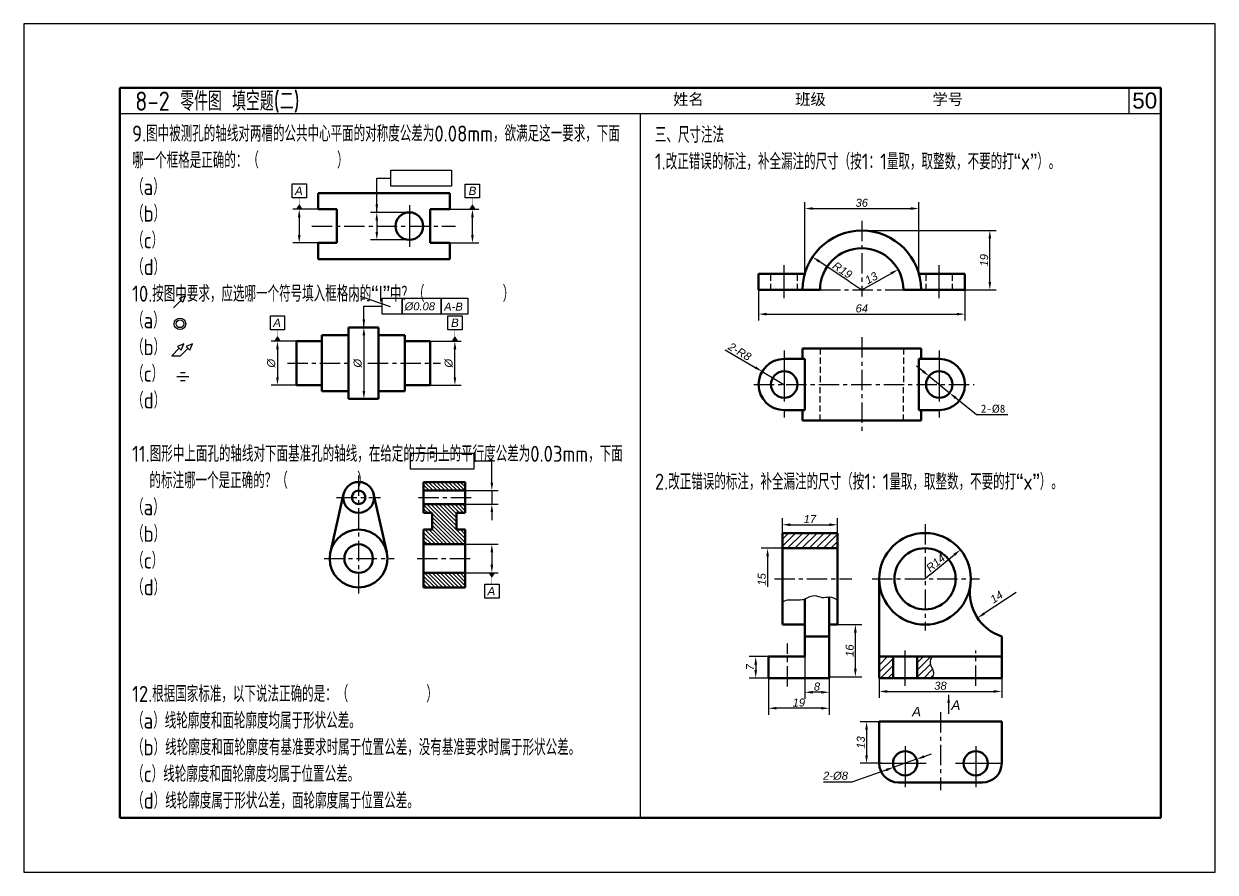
# Model space of a CAD drawing. Header units: millimetres. Extents: x 769 to 2439, y 381 to 1643.
# Drawn here: x 1215.1 to 1587.1, y 1373.9 to 1638.9 of the extents above; entities that cross this region are included whole.
import ezdxf

# ---------------------------------------------------------------- set-up
doc = ezdxf.new("R2010")
doc.units = ezdxf.units.MM
doc.linetypes.add('CENTER', pattern=[50.8, 31.75, -6.35, 6.35, -6.35])
doc.linetypes.add('HIDDEN', pattern=[9.525, 6.35, -3.175])
for name, color, linetype in [('7标注层', 7, 'Continuous'), ('ST细实线', 7, 'Continuous'), ('中心线', 250, 'CENTER'), ('尺寸标注', 250, 'Continuous'), ('文字', 7, 'Continuous'), ('答案细实线', 7, 'Continuous'), ('虚线', 250, 'HIDDEN')]:
    doc.layers.add(name, color=color, linetype=linetype)
doc.layers.add('答案粗实线', color=7, linetype='Continuous', lineweight=60)
doc.layers.add('粗实线', color=7, linetype='Continuous', lineweight=50)
doc.styles.add('DIM', font='ariali.ttf')
doc.styles.add('汉字', font='gbenor.shx', dxfattribs={"height": 5, "bigfont": 'gbcbig.shx'})
doc.dimstyles.get("Standard").update_dxf_attribs({"dimtxt": 2.5, "dimasz": 2.5, "dimexe": 2, "dimexo": 0.0625, "dimgap": 0.5, "dimtad": 1, "dimdec": 0, "dimzin": 0, "dimdsep": 46, "dimtxsty": 'DIM', "dimcen": 0.09, "dimadec": 0, "dimazin": 0, "dimtfac": 1, "dimtdec": 0, "dimtofl": 0, "dimtmove": 0, "dimatfit": 3, "dimfxl": 0, "dimtolj": 1, "dimtzin": 0, "dimarcsym": 0})
doc.dimstyles.new('水平', dxfattribs={"dimtxt": 2.5, "dimasz": 2.5, "dimexe": 1.25, "dimexo": 0.625, "dimtad": 1, "dimtih": 1, "dimtoh": 1, "dimtxsty": 'Standard', "dimcen": 2.5, "dimadec": 0, "dimazin": 0, "dimtfac": 1, "dimtmove": 0, "dimatfit": 3, "dimfxl": 0, "dimarcsym": 0})
pattern_1 = [(45, (125.21, -535.7417), (-1.122532, 1.122532), [])]

# ---------------------------------------------------------------- blocks, each defined once
blk = doc.blocks.new('*D223')
at = {"layer": '7标注层', "color": 0, "lineweight": -2, "transparency": 16777216}
for p, q in [((1300.21, 1539.8), (1292.31, 1539.8)), ((1294.31, 1537.3), (1294.31, 1528.54)), ((1300.21, 1526.04), (1292.31, 1526.04))]:
    blk.add_line(p, q, dxfattribs=at)
at = {"layer": '7标注层', "color": 0, "transparency": 16777216}
for points in [[(1293.89, 1537.3), (1294.72, 1537.3), (1294.31, 1539.8)], [(1293.89, 1528.54), (1294.72, 1528.54), (1294.31, 1526.04)]]:
    blk.add_solid(points, dxfattribs=at)
at = {"layer": 'Defpoints', "color": 0, "transparency": 16777216}
for p in [(1300.27, 1539.8), (1294.31, 1526.04), (1300.27, 1526.04)]:
    blk.add_point(p, dxfattribs=at)
at = {"layer": '7标注层', "color": 0, "transparency": 16777216, "insert": (1292.38, 1532.92), "char_height": 2.5, "attachment_point": 5, "rotation": 90, "style": 'DIM'}
blk.add_mtext('\\A1;%%c', dxfattribs=at)
blk = doc.blocks.new('*D224')
at = {"layer": '7标注层', "color": 0, "lineweight": -2, "transparency": 16777216}
for p, q in [((1342.07, 1539.8), (1351.7, 1539.8)), ((1349.7, 1528.54), (1349.7, 1537.3)), ((1342.07, 1526.04), (1351.7, 1526.04))]:
    blk.add_line(p, q, dxfattribs=at)
at = {"layer": '7标注层', "color": 0, "transparency": 16777216}
for points in [[(1349.29, 1537.3), (1350.12, 1537.3), (1349.7, 1539.8)], [(1349.29, 1528.54), (1350.12, 1528.54), (1349.7, 1526.04)]]:
    blk.add_solid(points, dxfattribs=at)
at = {"layer": 'Defpoints', "color": 0, "transparency": 16777216}
for p in [(1342.01, 1539.8), (1349.7, 1539.8), (1342.01, 1526.04)]:
    blk.add_point(p, dxfattribs=at)
at = {"layer": '7标注层', "color": 0, "transparency": 16777216, "insert": (1347.78, 1532.92), "char_height": 2.5, "attachment_point": 5, "rotation": 90, "style": 'DIM'}
blk.add_mtext('\\A1;%%c', dxfattribs=at)
blk = doc.blocks.new('*D225')
at = {"layer": '7标注层', "color": 0, "lineweight": -2, "transparency": 16777216}
for p, q in [((1321.2, 1544.1), (1323.28, 1544.1)), ((1321.28, 1541.6), (1321.28, 1524.24)), ((1321.2, 1521.74), (1323.28, 1521.74))]:
    blk.add_line(p, q, dxfattribs=at)
at = {"layer": '7标注层', "color": 0, "transparency": 16777216}
for points in [[(1320.86, 1541.6), (1321.7, 1541.6), (1321.28, 1544.1)], [(1320.86, 1524.24), (1321.7, 1524.24), (1321.28, 1521.74)]]:
    blk.add_solid(points, dxfattribs=at)
at = {"layer": 'Defpoints', "color": 0, "transparency": 16777216}
for p in [(1321.14, 1544.1), (1321.14, 1521.74), (1321.28, 1521.74)]:
    blk.add_point(p, dxfattribs=at)
at = {"layer": '7标注层', "color": 0, "transparency": 16777216, "insert": (1319.36, 1532.92), "char_height": 2.5, "attachment_point": 5, "rotation": 90, "style": 'DIM'}
blk.add_mtext('\\A1;%%c', dxfattribs=at)
blk = doc.blocks.new('*D229')
at = {"layer": '7标注层', "color": 0, "lineweight": -2, "transparency": 16777216}
for p, q in [((1451.96, 1479.93), (1451.96, 1484.46)), ((1469.17, 1479.93), (1469.17, 1484.46)), ((1454.46, 1482.46), (1466.67, 1482.46))]:
    blk.add_line(p, q, dxfattribs=at)
at = {"layer": '7标注层', "color": 0, "transparency": 16777216}
for points in [[(1454.46, 1482.88), (1454.46, 1482.04), (1451.96, 1482.46)], [(1466.67, 1482.88), (1466.67, 1482.04), (1469.17, 1482.46)]]:
    blk.add_solid(points, dxfattribs=at)
at = {"layer": 'Defpoints', "color": 0, "transparency": 16777216}
for p in [(1469.17, 1482.46), (1451.96, 1479.87), (1469.17, 1479.87)]:
    blk.add_point(p, dxfattribs=at)
at = {"layer": '7标注层', "color": 0, "transparency": 16777216, "insert": (1460.56, 1484.22), "char_height": 2.5, "attachment_point": 5, "style": 'DIM'}
blk.add_mtext('\\A1;17', dxfattribs=at)
blk = doc.blocks.new('*D230')
at = {"layer": '7标注层', "color": 0, "lineweight": -2, "transparency": 16777216}
for p, q in [((1458.93, 1441.21), (1458.93, 1428.12)), ((1466.61, 1434.52), (1466.61, 1428.12)), ((1464.11, 1430.12), (1461.43, 1430.12))]:
    blk.add_line(p, q, dxfattribs=at)
at = {"layer": '7标注层', "color": 0, "transparency": 16777216}
for points in [[(1461.43, 1430.54), (1461.43, 1429.71), (1458.93, 1430.12)], [(1464.11, 1430.54), (1464.11, 1429.71), (1466.61, 1430.12)]]:
    blk.add_solid(points, dxfattribs=at)
at = {"layer": 'Defpoints', "color": 0, "transparency": 16777216}
for p in [(1458.93, 1441.28), (1466.61, 1434.58), (1458.93, 1430.12)]:
    blk.add_point(p, dxfattribs=at)
at = {"layer": '7标注层', "color": 0, "transparency": 16777216, "insert": (1462.77, 1431.9), "char_height": 2.5, "attachment_point": 5, "style": 'DIM'}
blk.add_mtext('\\A1;8', dxfattribs=at)
blk = doc.blocks.new('*D228')
at = {"layer": '7标注层', "color": 0, "lineweight": -2, "transparency": 16777216}
for p, q in [((1447.61, 1434.52), (1447.61, 1423.13)), ((1466.61, 1434.49), (1466.61, 1423.13)), ((1464.11, 1425.13), (1450.11, 1425.13))]:
    blk.add_line(p, q, dxfattribs=at)
at = {"layer": '7标注层', "color": 0, "transparency": 16777216}
for points in [[(1450.11, 1425.55), (1450.11, 1424.72), (1447.61, 1425.13)], [(1464.11, 1425.55), (1464.11, 1424.72), (1466.61, 1425.13)]]:
    blk.add_solid(points, dxfattribs=at)
at = {"layer": 'Defpoints', "color": 0, "transparency": 16777216}
for p in [(1447.61, 1434.58), (1466.61, 1434.55), (1447.61, 1425.13)]:
    blk.add_point(p, dxfattribs=at)
at = {"layer": '7标注层', "color": 0, "transparency": 16777216, "insert": (1457.11, 1426.91), "char_height": 2.5, "attachment_point": 5, "style": 'DIM'}
blk.add_mtext('\\A1;19', dxfattribs=at)
blk = doc.blocks.new('*D231')
at = {"layer": '7标注层', "color": 0, "lineweight": -2, "transparency": 16777216}
for p, q in [((1447.54, 1441.28), (1441.64, 1441.28)), ((1443.64, 1438.78), (1443.64, 1437.08)), ((1447.54, 1434.58), (1441.64, 1434.58))]:
    blk.add_line(p, q, dxfattribs=at)
at = {"layer": '7标注层', "color": 0, "transparency": 16777216}
for points in [[(1443.22, 1438.78), (1444.05, 1438.78), (1443.64, 1441.28)], [(1443.22, 1437.08), (1444.05, 1437.08), (1443.64, 1434.58)]]:
    blk.add_solid(points, dxfattribs=at)
at = {"layer": 'Defpoints', "color": 0, "transparency": 16777216}
for p in [(1447.61, 1441.28), (1443.64, 1434.58), (1447.61, 1434.58)]:
    blk.add_point(p, dxfattribs=at)
at = {"layer": '7标注层', "color": 0, "transparency": 16777216, "insert": (1441.89, 1437.93), "char_height": 2.5, "attachment_point": 5, "rotation": 90, "style": 'DIM'}
blk.add_mtext('\\A1;7', dxfattribs=at)
blk = doc.blocks.new('*D232')
at = {"layer": '7标注层', "color": 0, "lineweight": -2, "transparency": 16777216}
for p, q in [((1469.23, 1451.26), (1476.75, 1451.26)), ((1474.75, 1437.49), (1474.75, 1448.76)), ((1466.67, 1434.99), (1476.75, 1434.99))]:
    blk.add_line(p, q, dxfattribs=at)
at = {"layer": '7标注层', "color": 0, "transparency": 16777216}
for points in [[(1474.33, 1448.76), (1475.17, 1448.76), (1474.75, 1451.26)], [(1474.33, 1437.49), (1475.17, 1437.49), (1474.75, 1434.99)]]:
    blk.add_solid(points, dxfattribs=at)
at = {"layer": 'Defpoints', "color": 0, "transparency": 16777216}
for p in [(1469.17, 1451.26), (1474.75, 1451.26), (1466.61, 1434.99)]:
    blk.add_point(p, dxfattribs=at)
at = {"layer": '7标注层', "color": 0, "transparency": 16777216, "insert": (1472.97, 1443.12), "char_height": 2.5, "attachment_point": 5, "rotation": 90, "style": 'DIM'}
blk.add_mtext('\\A1;16', dxfattribs=at)
blk = doc.blocks.new('*D233')
at = {"layer": '7标注层', "color": 0, "lineweight": -2, "transparency": 16777216}
blk.add_line((1498.14, 1466.9), (1505.63, 1473.06), dxfattribs=at)
at = {"layer": '7标注层', "color": 0, "transparency": 16777216}
blk.add_solid([(1505.37, 1473.38), (1505.89, 1472.74), (1507.56, 1474.65)], dxfattribs=at)
at = {"layer": 'Defpoints', "color": 0, "transparency": 16777216}
for p in [(1507.56, 1474.65), (1496.51, 1465.57)]:
    blk.add_point(p, dxfattribs=at)
at = {"layer": '7标注层', "color": 0, "transparency": 16777216, "insert": (1499.8, 1470.54), "char_height": 2.5, "attachment_point": 5, "rotation": 39.4031, "style": 'DIM'}
blk.add_mtext('\\A1;R14', dxfattribs=at)
blk = doc.blocks.new('*D234')
at = {"layer": '7标注层', "color": 0, "lineweight": -2, "transparency": 16777216}
blk.add_line((1524.94, 1461.31), (1514.98, 1454.72), dxfattribs=at)
at = {"layer": '7标注层', "color": 0, "transparency": 16777216}
blk.add_solid([(1514.75, 1455.06), (1515.21, 1454.37), (1512.89, 1453.34)], dxfattribs=at)
at = {"layer": 'Defpoints', "color": 0, "transparency": 16777216}
for p in [(1524.94, 1461.31), (1512.89, 1453.34)]:
    blk.add_point(p, dxfattribs=at)
at = {"layer": '7标注层', "color": 0, "transparency": 16777216, "insert": (1518.81, 1459.88), "char_height": 2.5, "attachment_point": 5, "rotation": 33.48, "style": 'DIM'}
blk.add_mtext('\\A1;14', dxfattribs=at)
blk = doc.blocks.new('*D235')
at = {"layer": '7标注层', "color": 0, "lineweight": -2, "transparency": 16777216}
for p, q in [((1482.2, 1434.52), (1482.2, 1428.38)), ((1520.44, 1434.52), (1520.44, 1428.38)), ((1484.7, 1430.38), (1517.94, 1430.38))]:
    blk.add_line(p, q, dxfattribs=at)
at = {"layer": '7标注层', "color": 0, "transparency": 16777216}
for points in [[(1484.7, 1430.8), (1484.7, 1429.96), (1482.2, 1430.38)], [(1517.94, 1430.8), (1517.94, 1429.96), (1520.44, 1430.38)]]:
    blk.add_solid(points, dxfattribs=at)
at = {"layer": 'Defpoints', "color": 0, "transparency": 16777216}
for p in [(1482.2, 1434.58), (1520.44, 1434.58), (1520.44, 1430.38)]:
    blk.add_point(p, dxfattribs=at)
at = {"layer": '7标注层', "color": 0, "transparency": 16777216, "insert": (1501.32, 1432.16), "char_height": 2.5, "attachment_point": 5, "style": 'DIM'}
blk.add_mtext('\\A1;38', dxfattribs=at)
blk = doc.blocks.new('*D236')
at = {"layer": '7标注层', "color": 0, "lineweight": -2, "transparency": 16777216}
for p, q in [((1482.14, 1420.94), (1476.25, 1420.94)), ((1478.25, 1418.44), (1478.25, 1410.44)), ((1482.93, 1407.94), (1476.25, 1407.94))]:
    blk.add_line(p, q, dxfattribs=at)
at = {"layer": '7标注层', "color": 0, "transparency": 16777216}
for points in [[(1477.83, 1418.44), (1478.67, 1418.44), (1478.25, 1420.94)], [(1477.83, 1410.44), (1478.67, 1410.44), (1478.25, 1407.94)]]:
    blk.add_solid(points, dxfattribs=at)
at = {"layer": 'Defpoints', "color": 0, "transparency": 16777216}
for p in [(1482.2, 1420.94), (1478.25, 1407.94), (1483, 1407.94)]:
    blk.add_point(p, dxfattribs=at)
at = {"layer": '7标注层', "color": 0, "transparency": 16777216, "insert": (1476.47, 1414.44), "char_height": 2.5, "attachment_point": 5, "rotation": 90, "style": 'DIM'}
blk.add_mtext('\\A1;13', dxfattribs=at)
blk = doc.blocks.new('*D237')
at = {"layer": '7标注层', "color": 0, "lineweight": -2, "transparency": 16777216}
for p, q in [((1496.22, 1410.04), (1498.57, 1410.87)), ((1493.86, 1409.2), (1486.73, 1406.69)), ((1473.78, 1402.11), (1484.38, 1405.85)), ((1464.82, 1402.11), (1473.78, 1402.11))]:
    blk.add_line(p, q, dxfattribs=at)
at = {"layer": '7标注层', "color": 0, "transparency": 16777216}
for points in [[(1496.08, 1410.43), (1496.36, 1409.64), (1493.86, 1409.2)], [(1484.24, 1406.25), (1484.51, 1405.46), (1486.73, 1406.69)]]:
    blk.add_solid(points, dxfattribs=at)
at = {"layer": 'Defpoints', "color": 0, "transparency": 16777216}
for p in [(1486.73, 1406.69), (1493.86, 1409.2)]:
    blk.add_point(p, dxfattribs=at)
at = {"layer": '7标注层', "color": 0, "transparency": 16777216, "insert": (1468.57, 1404.01), "char_height": 2.5, "attachment_point": 5, "style": 'DIM'}
blk.add_mtext('2-%%c8', dxfattribs=at)
blk = doc.blocks.new('*D238')
at = {"layer": '7标注层', "color": 0, "lineweight": -2, "transparency": 16777216}
for p, q in [((1458.94, 1560.91), (1458.94, 1583.23)), ((1461.44, 1581.23), (1492.07, 1581.23)), ((1494.57, 1560.91), (1494.57, 1583.23))]:
    blk.add_line(p, q, dxfattribs=at)
at = {"layer": '7标注层', "color": 0, "transparency": 16777216}
for points in [[(1461.44, 1581.65), (1461.44, 1580.82), (1458.94, 1581.23)], [(1492.07, 1581.65), (1492.07, 1580.82), (1494.57, 1581.23)]]:
    blk.add_solid(points, dxfattribs=at)
at = {"layer": 'Defpoints', "color": 0, "transparency": 16777216}
for p in [(1494.57, 1581.23), (1458.94, 1560.84), (1494.57, 1560.84)]:
    blk.add_point(p, dxfattribs=at)
at = {"layer": '7标注层', "color": 0, "transparency": 16777216, "insert": (1476.75, 1583.01), "char_height": 2.5, "attachment_point": 5, "style": 'DIM'}
blk.add_mtext('\\A1;36', dxfattribs=at)
blk = doc.blocks.new('*D239')
at = {"layer": '7标注层', "color": 0, "lineweight": -2, "transparency": 16777216}
for p, q in [((1476.82, 1574.34), (1518.73, 1574.34)), ((1516.73, 1558.33), (1516.73, 1571.84)), ((1509.03, 1555.83), (1518.73, 1555.83))]:
    blk.add_line(p, q, dxfattribs=at)
at = {"layer": '7标注层', "color": 0, "transparency": 16777216}
for points in [[(1516.32, 1571.84), (1517.15, 1571.84), (1516.73, 1574.34)], [(1516.32, 1558.33), (1517.15, 1558.33), (1516.73, 1555.83)]]:
    blk.add_solid(points, dxfattribs=at)
at = {"layer": 'Defpoints', "color": 0, "transparency": 16777216}
for p in [(1476.75, 1574.34), (1516.73, 1574.34), (1508.96, 1555.83)]:
    blk.add_point(p, dxfattribs=at)
at = {"layer": '7标注层', "color": 0, "transparency": 16777216, "insert": (1514.96, 1565.08), "char_height": 2.5, "attachment_point": 5, "rotation": 90, "style": 'DIM'}
blk.add_mtext('\\A1;19', dxfattribs=at)
blk = doc.blocks.new('*D240')
at = {"layer": '7标注层', "color": 0, "lineweight": -2, "transparency": 16777216}
for p, q in [((1444.55, 1555.77), (1444.55, 1546.25)), ((1508.96, 1555.77), (1508.96, 1546.25)), ((1447.05, 1548.25), (1506.46, 1548.25))]:
    blk.add_line(p, q, dxfattribs=at)
at = {"layer": '7标注层', "color": 0, "transparency": 16777216}
for points in [[(1447.05, 1548.66), (1447.05, 1547.83), (1444.55, 1548.25)], [(1506.46, 1548.66), (1506.46, 1547.83), (1508.96, 1548.25)]]:
    blk.add_solid(points, dxfattribs=at)
at = {"layer": 'Defpoints', "color": 0, "transparency": 16777216}
for p in [(1444.55, 1555.83), (1508.96, 1555.83), (1508.96, 1548.25)]:
    blk.add_point(p, dxfattribs=at)
at = {"layer": '7标注层', "color": 0, "transparency": 16777216, "insert": (1476.75, 1550.02), "char_height": 2.5, "attachment_point": 5, "style": 'DIM'}
blk.add_mtext('\\A1;64', dxfattribs=at)
blk = doc.blocks.new('*D241')
at = {"layer": '7标注层', "color": 0, "lineweight": -2, "transparency": 16777216}
for p, q in [((1495.81, 1530.45), (1493.88, 1532.03)), ((1497.75, 1528.87), (1504.17, 1523.62)), ((1512.53, 1516.78), (1506.1, 1522.04)), ((1522.34, 1516.78), (1512.53, 1516.78))]:
    blk.add_line(p, q, dxfattribs=at)
at = {"layer": '7标注层', "color": 0, "transparency": 16777216}
for points in [[(1496.08, 1530.77), (1495.55, 1530.13), (1497.75, 1528.87)], [(1506.37, 1522.36), (1505.84, 1521.72), (1504.17, 1523.62)]]:
    blk.add_solid(points, dxfattribs=at)
at = {"layer": 'Defpoints', "color": 0, "transparency": 16777216}
for p in [(1497.75, 1528.87), (1504.17, 1523.62)]:
    blk.add_point(p, dxfattribs=at)
at = {"layer": '7标注层', "color": 0, "transparency": 16777216, "insert": (1517.76, 1518.66), "char_height": 2.5, "attachment_point": 5}
blk.add_mtext('2-%%c8', dxfattribs=at)
blk = doc.blocks.new('*D242')
at = {"layer": '7标注层', "color": 0, "lineweight": -2, "transparency": 16777216}
for p, q in [((1434.13, 1537.14), (1443.51, 1531.59)), ((1452.46, 1526.25), (1452.64, 1526.25)), ((1452.55, 1526.16), (1452.55, 1526.34))]:
    blk.add_line(p, q, dxfattribs=at)
at = {"layer": '7标注层', "color": 0, "transparency": 16777216}
blk.add_solid([(1443.72, 1531.95), (1443.3, 1531.23), (1445.66, 1530.32)], dxfattribs=at)
at = {"layer": 'Defpoints', "color": 0, "transparency": 16777216}
for p in [(1445.66, 1530.32), (1452.55, 1526.25)]:
    blk.add_point(p, dxfattribs=at)
at = {"layer": '7标注层', "color": 0, "transparency": 16777216, "insert": (1438.65, 1536.53), "char_height": 2.5, "attachment_point": 5, "rotation": 329.3993, "style": 'DIM'}
blk.add_mtext('\\A1;2-R8', dxfattribs=at)
blk = doc.blocks.new('*D243')
at = {"layer": '7标注层', "color": 0, "lineweight": -2, "transparency": 16777216}
blk.add_line((1478.68, 1556.91), (1485.93, 1560.96), dxfattribs=at)
at = {"layer": '7标注层', "color": 0, "transparency": 16777216}
blk.add_solid([(1485.72, 1561.33), (1486.13, 1560.6), (1488.11, 1562.19)], dxfattribs=at)
at = {"layer": 'Defpoints', "color": 0, "transparency": 16777216}
for p in [(1488.11, 1562.19), (1476.75, 1555.83)]:
    blk.add_point(p, dxfattribs=at)
at = {"layer": '7标注层', "color": 0, "transparency": 16777216, "insert": (1479.72, 1559.53), "char_height": 2.5, "attachment_point": 5, "rotation": 29.2268, "style": 'DIM'}
blk.add_mtext('\\A1;13', dxfattribs=at)
blk = doc.blocks.new('*D244')
at = {"layer": '7标注层', "color": 0, "lineweight": -2, "transparency": 16777216}
blk.add_line((1472.74, 1558.51), (1463.44, 1564.71), dxfattribs=at)
at = {"layer": '7标注层', "color": 0, "transparency": 16777216}
blk.add_solid([(1463.67, 1565.06), (1463.21, 1564.36), (1461.36, 1566.1)], dxfattribs=at)
at = {"layer": 'Defpoints', "color": 0, "transparency": 16777216}
for p in [(1461.36, 1566.1), (1476.75, 1555.83)]:
    blk.add_point(p, dxfattribs=at)
at = {"layer": '7标注层', "color": 0, "transparency": 16777216, "insert": (1470.72, 1561.99), "char_height": 2.5, "attachment_point": 5, "rotation": 326.3138, "style": 'DIM'}
blk.add_mtext('\\A1;R19', dxfattribs=at)

msp = doc.modelspace()

# ---------------------------------------------------------------- hatches: boundary and pattern name
at = {"layer": '7标注层'}
h = msp.add_hatch(dxfattribs=at)
h.set_pattern_fill('ANSI31', color=256, scale=7, angle=90, style=0)
h.set_pattern_definition([(135, (1777.0764, 1446.306), (-0.6187184, -0.6187184), [])])
h.paths.add_polyline_path([(1342.624, 1480.926), (1339.927, 1480.926), (1339.927, 1476.353), (1352.943, 1476.353), (1352.943, 1480.926), (1350.246, 1480.926), (1350.246, 1486.192), (1352.943, 1486.192), (1352.943, 1488.889), (1339.927, 1488.889), (1339.927, 1486.192), (1342.624, 1486.192)])
h.paths.add_polyline_path([(1352.943, 1493.11), (1352.943, 1495.807), (1339.927, 1495.807), (1339.927, 1493.11)])
h.paths.add_polyline_path([(1352.943, 1462.868), (1352.943, 1467.441), (1339.927, 1467.441), (1339.927, 1462.868)])
h = msp.add_hatch(dxfattribs=at)
h.set_pattern_fill('ANSI31', color=256, scale=0.5, style=0)
h.set_pattern_definition(pattern_1)
h.paths.add_polyline_path([(1469.172, 1475.119), (1469.172, 1479.87), (1451.956, 1479.87), (1451.956, 1475.119)])
h = msp.add_hatch(dxfattribs=at)
h.set_pattern_fill('ANSI31', color=256, scale=0.5, style=0)
h.set_pattern_definition(pattern_1)
h.paths.add_polyline_path([(1486.518, 1441.277), (1482.204, 1441.277), (1482.204, 1434.581), (1486.518, 1434.581)])
edge = h.paths.add_edge_path()
edge.add_spline(control_points=[(1498.737, 1434.581), (1498.985, 1435.197), (1499.436, 1436.318), (1498.457, 1437.968), (1497.803, 1439.722), (1498.436, 1440.818), (1498.701, 1441.277)], knot_values=[0, 0, 0, 0, 1.8669139, 3.3957948, 5.513126, 7.0385736, 7.0385736, 7.0385736, 7.0385736], degree=3, periodic=0)
edge.add_line((1498.701, 1441.277), (1494.075, 1441.277))
edge.add_line((1494.075, 1441.277), (1494.075, 1434.581))
edge.add_line((1494.075, 1434.581), (1498.737, 1434.581))
at = {"layer": '答案细实线'}
for points in [[(1300.095, 1581.031), (1302.107, 1581.031), (1301.101, 1582.556)], [(1354.182, 1580.989), (1356.195, 1580.989), (1355.189, 1582.515)], [(1293.301, 1539.845), (1295.314, 1539.845), (1294.307, 1541.37)], [(1348.701, 1539.803), (1350.714, 1539.803), (1349.707, 1541.329)], [(1362.253, 1467.435), (1360.24, 1467.435), (1361.247, 1465.91)]]:
    msp.add_hatch(color=256, dxfattribs=at).paths.add_polyline_path(points)

# ---------------------------------------------------------------- linework, layer by layer
for p, q in [((1476.755, 1555.833), (1478.676, 1556.908)), ((1498.138, 1466.904), (1496.509, 1465.565))]:
    msp.add_line(p, q)
at = {"layer": '7标注层'}
for p, q in [((1407.603, 1610.929), (1407.603, 1390.929)), ((1306.97, 1580.989), (1299.101, 1580.989)), ((1301.101, 1578.489), (1301.101, 1572.976)), ((1335.418, 1580.036), (1323.317, 1580.036)), ((1325.317, 1577.536), (1325.317, 1573.929)), ((1348.214, 1580.989), (1357.186, 1580.989)), ((1355.186, 1572.976), (1355.186, 1578.489)), ((1306.97, 1570.476), (1299.101, 1570.476)), ((1335.418, 1571.429), (1323.317, 1571.429)), ((1348.214, 1570.476), (1357.186, 1570.476)), ((1472.739, 1558.509), (1476.755, 1555.833)), ((1261.89, 1550.231), (1264.201, 1552.557)), ((1265.6, 1553.933), (1263.675, 1553.079)), ((1263.675, 1553.079), (1264.753, 1552.009)), ((1264.753, 1552.009), (1265.6, 1553.933)), ((1329.627, 1550.561), (1320.26, 1553.709)), ((1261.336, 1535.257), (1263.646, 1537.582)), ((1265.046, 1538.958), (1263.121, 1538.104)), ((1263.121, 1538.104), (1264.198, 1537.034)), ((1264.056, 1535.257), (1266.367, 1537.582)), ((1264.198, 1537.034), (1265.046, 1538.958)), ((1267.767, 1538.958), (1265.841, 1538.104)), ((1265.841, 1538.104), (1266.919, 1537.034)), ((1266.919, 1537.034), (1267.767, 1538.958)), ((1261.336, 1535.257), (1264.056, 1535.257)), ((1264.036, 1530.041), (1265.515, 1530.041)), ((1445.661, 1530.32), (1452.46, 1526.245)), ((1262.916, 1528.796), (1266.636, 1528.796)), ((1264.043, 1527.544), (1265.528, 1527.544)), ((1361.247, 1502.338), (1355.652, 1502.338)), ((1361.247, 1498.11), (1361.247, 1502.338)), ((1361.247, 1495.61), (1361.247, 1498.11)), ((1353.006, 1493.11), (1363.247, 1493.11)), ((1361.247, 1493.11), (1361.247, 1488.889)), ((1353.006, 1488.889), (1363.247, 1488.889)), ((1361.247, 1486.389), (1361.247, 1483.889)), ((1353.006, 1476.353), (1363.247, 1476.353)), ((1361.247, 1473.853), (1361.247, 1469.941)), ((1451.894, 1475.119), (1445.35, 1475.119)), ((1447.35, 1472.619), (1447.35, 1463.08)), ((1353.006, 1467.441), (1363.247, 1467.441))]:
    msp.add_line(p, q, dxfattribs=at)
for points in [[(1329.722, 1593.211), (1348.667, 1593.211), (1348.667, 1588.211), (1329.722, 1588.211)], [(1327.026, 1553.194), (1353.7, 1553.194), (1353.7, 1548.194), (1327.026, 1548.194)], [(1333.201, 1553.194), (1333.201, 1553.194), (1333.201, 1548.194), (1333.201, 1548.194)], [(1345.388, 1553.194), (1345.388, 1553.194), (1345.388, 1548.194), (1345.388, 1548.194)], [(1335.806, 1504.838), (1355.652, 1504.838), (1355.652, 1499.838), (1335.806, 1499.838)]]:
    msp.add_lwpolyline(points, close=True, dxfattribs=at)
for radius in [1.801, 1.198]:
    msp.add_circle((1263.85, 1545.223), radius, dxfattribs=at)
for points in [[(1300.684, 1578.489), (1301.518, 1578.489), (1301.101, 1580.989)], [(1324.9, 1577.536), (1325.733, 1577.536), (1325.317, 1580.036)], [(1354.769, 1578.489), (1355.603, 1578.489), (1355.186, 1580.989)], [(1324.9, 1573.929), (1325.733, 1573.929), (1325.317, 1571.429)], [(1300.684, 1572.976), (1301.518, 1572.976), (1301.101, 1570.476)], [(1354.769, 1572.976), (1355.603, 1572.976), (1355.186, 1570.476)], [(1293.891, 1537.303), (1294.724, 1537.303), (1294.307, 1539.803)], [(1360.83, 1495.61), (1361.663, 1495.61), (1361.247, 1493.11)], [(1360.83, 1486.389), (1361.663, 1486.389), (1361.247, 1488.889)], [(1360.83, 1473.853), (1361.663, 1473.853), (1361.247, 1476.353)], [(1446.933, 1472.619), (1447.766, 1472.619), (1447.35, 1475.119)], [(1360.83, 1469.941), (1361.663, 1469.941), (1361.247, 1467.441)]]:
    msp.add_solid(points, dxfattribs=at)
at = {"layer": 'ST细实线'}
for points in [[(1451.956, 1458.416), (1453.607, 1458.965), (1457.06, 1458.965), (1458.932, 1459.295), (1462.122, 1460.365), (1464.337, 1459.778), (1466.607, 1459.904), (1469.172, 1458.965)], [(1498.701, 1441.277), (1498.097, 1439.876), (1498.595, 1437.818), (1499.163, 1436.398), (1498.737, 1434.581)]]:
    msp.add_spline(points, degree=3, dxfattribs=at)
at = {"layer": '中心线', "ltscale": 0.5}
for p, q in [((1335.481, 1582.303), (1335.481, 1569.281)), ((1452.55, 1553.23), (1452.55, 1563.543)), ((1500.959, 1553.23), (1500.959, 1563.543)), ((1452.55, 1536.847), (1452.55, 1515.933)), ((1500.959, 1536.847), (1500.959, 1515.933)), ((1490.296, 1432.188), (1490.296, 1443.14)), ((1490.296, 1413.27), (1490.296, 1400.524)), ((1512.345, 1413.27), (1512.345, 1400.524)), ((1482.204, 1407.945), (1496.896, 1407.945)), ((1505.973, 1407.945), (1520.437, 1407.945))]:
    msp.add_line(p, q, dxfattribs=at)
at = {"layer": '中心线', "ltscale": 0.2}
for p, q in [((1476.755, 1577.421), (1476.755, 1553.775)), ((1305, 1575.732), (1349.944, 1575.732)), ((1463.744, 1555.833), (1489.765, 1555.833)), ((1476.755, 1540.999), (1476.755, 1511.789)), ((1297.399, 1532.922), (1317.191, 1532.922)), ((1322.557, 1532.922), (1345.164, 1532.922)), ((1443.003, 1526.245), (1511.856, 1526.245)), ((1319.641, 1497.796), (1319.641, 1459.944)), ((1312.723, 1490.999), (1326.445, 1490.999)), ((1338.288, 1490.999), (1355.171, 1490.999)), ((1496.509, 1482.593), (1496.509, 1449.406)), ((1308.854, 1471.897), (1330.783, 1471.897)), ((1337.936, 1471.897), (1355.171, 1471.897)), ((1449.467, 1465.565), (1473.687, 1465.565)), ((1479.998, 1465.565), (1513.546, 1465.565)), ((1453.607, 1431.948), (1453.607, 1445.383)), ((1512.345, 1432.188), (1512.345, 1443.14)), ((1501.321, 1423.867), (1501.321, 1399.517))]:
    msp.add_line(p, q, dxfattribs=at)
at = {"layer": '答案粗实线'}
for p, q in [((1307.032, 1580.989), (1307.032, 1586.006)), ((1307.032, 1586.006), (1348.151, 1586.006)), ((1348.151, 1586.006), (1348.151, 1580.989)), ((1312.889, 1580.989), (1307.032, 1580.989)), ((1312.889, 1575.732), (1312.889, 1580.989)), ((1348.151, 1580.989), (1341.935, 1580.989)), ((1341.935, 1580.989), (1341.935, 1575.732)), ((1312.889, 1575.732), (1312.889, 1570.476)), ((1341.935, 1570.476), (1341.935, 1575.732)), ((1312.889, 1570.476), (1307.032, 1570.476)), ((1307.032, 1570.476), (1307.032, 1565.459)), ((1348.151, 1570.476), (1341.935, 1570.476)), ((1348.151, 1565.459), (1348.151, 1570.476)), ((1307.032, 1565.459), (1348.151, 1565.459)), ((1444.546, 1555.833), (1444.546, 1560.844)), ((1444.546, 1560.844), (1458.942, 1560.844)), ((1508.963, 1560.844), (1494.567, 1560.844)), ((1508.963, 1555.833), (1508.963, 1560.844)), ((1444.546, 1555.833), (1463.744, 1555.833)), ((1508.963, 1555.833), (1489.765, 1555.833)), ((1316.476, 1532.922), (1316.476, 1544.104)), ((1316.476, 1544.104), (1325.8, 1544.104)), ((1325.8, 1544.104), (1325.8, 1532.922)), ((1325.8, 1532.922), (1325.8, 1544.104)), ((1308.157, 1532.922), (1308.157, 1541.667)), ((1308.157, 1541.667), (1316.476, 1541.667)), ((1334.119, 1541.667), (1325.8, 1541.667)), ((1334.119, 1532.922), (1334.119, 1541.667)), ((1300.268, 1532.922), (1300.268, 1539.803)), ((1300.268, 1539.803), (1308.157, 1539.803)), ((1342.008, 1539.803), (1334.119, 1539.803)), ((1342.008, 1532.922), (1342.008, 1539.803)), ((1458.251, 1537.514), (1458.251, 1534.249)), ((1458.251, 1537.514), (1476.755, 1537.514)), ((1495.259, 1537.514), (1476.755, 1537.514)), ((1495.259, 1537.514), (1495.259, 1534.249)), ((1300.268, 1532.922), (1300.268, 1526.041)), ((1308.157, 1532.922), (1308.157, 1524.177)), ((1316.476, 1532.922), (1316.476, 1521.74)), ((1325.8, 1521.74), (1325.8, 1532.922)), ((1325.8, 1532.922), (1325.8, 1521.74)), ((1334.119, 1532.922), (1334.119, 1524.177)), ((1342.008, 1532.922), (1342.008, 1526.041)), ((1452.55, 1534.249), (1458.942, 1534.249)), ((1458.942, 1534.249), (1458.942, 1526.245)), ((1494.567, 1534.249), (1494.567, 1526.245)), ((1500.959, 1534.249), (1494.567, 1534.249)), ((1300.268, 1526.041), (1308.157, 1526.041)), ((1342.008, 1526.041), (1334.119, 1526.041)), ((1458.942, 1518.241), (1458.942, 1526.245)), ((1494.567, 1518.241), (1494.567, 1526.245)), ((1308.157, 1524.177), (1316.476, 1524.177)), ((1316.476, 1521.74), (1325.8, 1521.74)), ((1334.119, 1524.177), (1325.8, 1524.177)), ((1452.55, 1518.241), (1458.942, 1518.241)), ((1458.251, 1514.977), (1458.251, 1518.241)), ((1500.959, 1518.241), (1494.567, 1518.241)), ((1495.259, 1514.977), (1495.259, 1518.241)), ((1458.251, 1514.977), (1476.755, 1514.977)), ((1495.259, 1514.977), (1476.755, 1514.977)), ((1339.927, 1495.807), (1352.943, 1495.807)), ((1339.927, 1495.807), (1339.927, 1486.192)), ((1352.943, 1495.807), (1352.943, 1486.192)), ((1310.836, 1473.892), (1314.953, 1492.062)), ((1328.447, 1473.892), (1324.33, 1492.062)), ((1339.927, 1493.11), (1352.943, 1493.11)), ((1339.927, 1488.889), (1352.943, 1488.889)), ((1339.927, 1486.192), (1342.624, 1486.192)), ((1342.624, 1486.192), (1342.624, 1480.926)), ((1352.943, 1486.192), (1350.246, 1486.192)), ((1350.246, 1486.192), (1350.246, 1480.926)), ((1339.927, 1480.926), (1339.927, 1462.868)), ((1339.927, 1480.926), (1342.624, 1480.926)), ((1350.246, 1480.926), (1352.943, 1480.926)), ((1352.943, 1480.926), (1352.943, 1462.868)), ((1469.172, 1479.87), (1451.956, 1479.87)), ((1451.956, 1479.87), (1451.956, 1451.261)), ((1469.172, 1479.87), (1469.172, 1451.261)), ((1339.927, 1476.353), (1352.943, 1476.353)), ((1469.172, 1475.119), (1451.956, 1475.119)), ((1339.927, 1467.441), (1352.943, 1467.441)), ((1352.943, 1462.868), (1339.927, 1462.868)), ((1482.204, 1465.565), (1482.204, 1434.581)), ((1458.932, 1441.277), (1458.932, 1459.295)), ((1466.607, 1434.581), (1466.607, 1459.904)), ((1451.956, 1451.261), (1458.932, 1451.261)), ((1466.607, 1451.261), (1469.172, 1451.261)), ((1466.607, 1447.581), (1458.932, 1447.581)), ((1520.437, 1434.581), (1520.437, 1447.581)), ((1447.607, 1434.581), (1447.607, 1441.277)), ((1458.932, 1441.277), (1447.607, 1441.277)), ((1482.204, 1441.277), (1520.437, 1441.277)), ((1486.518, 1434.581), (1486.518, 1441.277)), ((1494.075, 1434.581), (1494.075, 1441.277)), ((1466.607, 1434.581), (1447.607, 1434.581)), ((1447.607, 1434.581), (1458.932, 1434.581)), ((1482.204, 1434.581), (1520.437, 1434.581)), ((1482.204, 1420.945), (1520.437, 1420.945)), ((1482.204, 1420.945), (1482.204, 1407.945)), ((1520.437, 1407.945), (1520.437, 1420.945)), ((1488.204, 1401.945), (1514.437, 1401.945))]:
    msp.add_line(p, q, dxfattribs=at)
for centre, radius in [((1335.481, 1575.732), 4.303), ((1452.55, 1526.245), 4.147), ((1500.959, 1526.245), 4.147), ((1319.641, 1490.999), 4.808), ((1319.641, 1490.999), 2.111), ((1319.641, 1471.897), 9.029), ((1496.509, 1465.565), 14.304), ((1319.641, 1471.897), 4.456), ((1496.509, 1465.565), 9.553), ((1490.296, 1407.945), 3.779), ((1512.345, 1407.945), 3.779)]:
    msp.add_circle(centre, radius, dxfattribs=at)
for centre, radius, start, end in [((1476.755, 1555.833), 18.504, 0, 180), ((1476.755, 1555.833), 13.011, 0, 180), ((1452.55, 1526.245), 8.004, 90, 270), ((1500.959, 1526.245), 8.004, 270, 90), ((1524.942, 1461.306), 14.446, 171.48127, 251.83), ((1488.204, 1407.945), 6, 180, 270), ((1514.437, 1407.945), 6, 270, 0)]:
    msp.add_arc(centre, radius, start, end, dxfattribs=at)
at = {"layer": '答案细实线'}
for p, q in [((1587.103, 1638.929), (1215.103, 1638.929)), ((1215.103, 1638.929), (1215.103, 1373.929)), ((1587.103, 1373.929), (1587.103, 1638.929)), ((1560.103, 1618.929), (1560.103, 1610.929)), ((1245.103, 1610.929), (1570.103, 1610.929)), ((1215.103, 1373.929), (1587.103, 1373.929))]:
    msp.add_line(p, q, dxfattribs=at)
at = {"layer": '答案细实线', "const_width": 0.08}
for points in [[(1303.333, 1588.923), (1303.333, 1584.573), (1298.869, 1584.573), (1298.869, 1588.923), (1303.333, 1588.923)], [(1357.421, 1588.882), (1357.421, 1584.532), (1352.956, 1584.532), (1352.956, 1588.882), (1357.421, 1588.882)], [(1300.095, 1581.031), (1301.101, 1582.556)], [(1301.101, 1582.556), (1301.101, 1584.573)], [(1302.107, 1581.031), (1301.101, 1582.556)], [(1354.182, 1580.989), (1355.189, 1582.515)], [(1355.189, 1582.515), (1355.189, 1584.532)], [(1356.195, 1580.989), (1355.189, 1582.515)], [(1296.54, 1547.738), (1296.54, 1543.387), (1292.075, 1543.387), (1292.075, 1547.738), (1296.54, 1547.738)], [(1351.94, 1547.696), (1351.94, 1543.346), (1347.475, 1543.346), (1347.475, 1547.696), (1351.94, 1547.696)], [(1293.301, 1539.845), (1294.307, 1541.37)], [(1294.307, 1541.37), (1294.307, 1543.387)], [(1295.314, 1539.845), (1294.307, 1541.37)], [(1348.701, 1539.803), (1349.707, 1541.329)], [(1349.707, 1541.329), (1349.707, 1543.346)], [(1350.714, 1539.803), (1349.707, 1541.329)], [(1360.24, 1467.435), (1361.247, 1465.91)], [(1362.253, 1467.435), (1361.247, 1465.91)], [(1361.247, 1465.91), (1361.247, 1463.893)], [(1359.014, 1459.543), (1359.014, 1463.893), (1363.479, 1463.893), (1363.479, 1459.543), (1359.014, 1459.543)]]:
    msp.add_lwpolyline(points, dxfattribs=at)
at = {"layer": '答案细实线'}
for points in [[(1303.333, 1584.573), (1298.869, 1584.573), (1298.869, 1588.923), (1303.333, 1588.923)], [(1357.421, 1584.532), (1352.956, 1584.532), (1352.956, 1588.882), (1357.421, 1588.882)], [(1296.54, 1543.387), (1292.075, 1543.387), (1292.075, 1547.738), (1296.54, 1547.738)], [(1351.94, 1543.346), (1347.475, 1543.346), (1347.475, 1547.696), (1351.94, 1547.696)], [(1359.014, 1463.893), (1363.479, 1463.893), (1363.479, 1459.543), (1359.014, 1459.543)]]:
    msp.add_lwpolyline(points, close=True, dxfattribs=at)
at = {"layer": '粗实线'}
for p, q in [((1570.103, 1618.929), (1245.103, 1618.929)), ((1245.103, 1618.929), (1245.103, 1390.929)), ((1570.103, 1390.929), (1570.103, 1618.929)), ((1245.103, 1390.929), (1570.103, 1390.929))]:
    msp.add_line(p, q, dxfattribs=at)
at = {"layer": '虚线', "ltscale": 0.3}
for p, q in [((1448.404, 1555.833), (1448.404, 1560.844)), ((1456.697, 1555.833), (1456.697, 1560.844)), ((1496.813, 1555.833), (1496.813, 1560.844)), ((1505.106, 1555.833), (1505.106, 1560.844)), ((1463.744, 1537.514), (1463.744, 1526.245)), ((1489.765, 1537.514), (1489.765, 1526.245)), ((1463.744, 1514.977), (1463.744, 1526.245)), ((1489.765, 1514.977), (1489.765, 1526.245))]:
    msp.add_line(p, q, dxfattribs=at)

# ---------------------------------------------------------------- texts
at = {"insert": (1445.527, 1465.385), "char_height": 2.5, "attachment_point": 5, "rotation": 90, "style": 'DIM'}
msp.add_mtext('\\A1;15', dxfattribs=at)
at = {"layer": '7标注层', "style": 'DIM'}
for s, height, p in [('A', 2.592, (1299.764, 1585.435)), ('B', 2.592, (1353.995, 1585.445)), ('I', 2.592, (1317.757, 1552.203)), ('%%C0.08', 2.5, (1333.992, 1549.434)), ('A-B', 2.5, (1346.351, 1549.336)), ('A', 2.592, (1292.971, 1544.25)), ('B', 2.592, (1348.514, 1544.259)), ('A', 2.592, (1359.894, 1460.41)), ('A', 3, (1492.456, 1422.573)), ('A', 3, (1504.729, 1424.609))]:
    msp.add_text(s, height=height, dxfattribs=at).set_placement(p)
at = {"layer": '7标注层', "attachment_point": 1, "style": '汉字'}
for s, insert, char_height, width in [('{\\H2x;9.图中被测孔的轴线对两槽的公共中心平面的对称度公差为0.08mm，欲满足这一要求，下面\\P哪一个框格是正确的：（         ）\\P（a）\\P（b）\\P（c）\\P（d）\\P10.按图中要求，应选哪一个符号填入框格内的“I”中？（         ）\\P（a）\\P（b）\\P（c）\\P（d）\\P\\P11.图形中上面孔的轴线对下面基准孔的轴线，在给定的方向上的平行度公差为0.03mm，下面\\P  的标注哪一个是正确的？（        ）\\P（a）\\P（b）\\P（c）\\P（d）\\P\\P\\P\\P12.根据国家标准，以下说法正确的是：（         ）\\P（a）线轮廓度和面轮廓度均属于形状公差。\\P（b）线轮廓度和面轮廓度有基准要求时属于位置公差，没有基准要求时属于形状公差。\\P（c）线轮廓度和面轮廓度均属于位置公差。\\P（d）线轮廓度属于形状公差，面轮廓度属于位置公差。}', (1248.899, 1607.134), 2.5, 162.5), ('三、尺寸注法\\P1.改正错误的标注，补全漏注的尺寸（按1：1量取，取整数，不要的打“x”）。\\P\\P\\P\\P\\P\\P\\P\\P\\P\\P\\P\\P2.改正错误的标注，补全漏注的尺寸（按1：1量取，取整数，不要的打“x”）。', (1412.149, 1606.745), 5, 153.00089)]:
    msp.add_mtext(s, dxfattribs=dict(at, insert=insert, char_height=char_height, width=width))
at = {"layer": '尺寸标注', "color": 7, "insert": (1565.103, 1614.929), "char_height": 5, "width": 10, "attachment_point": 5}
msp.add_mtext('{\\fArial|b0|i0|c0|p34;50}', dxfattribs=at)
at = {"layer": '文字', "color": 7, "insert": (1246.603, 1614.471), "char_height": 6, "width": 313.5, "attachment_point": 4, "style": '汉字'}
msp.add_mtext(' 8-2 零件图 填空题(二)     ', dxfattribs=at)
at = {"layer": '文字', "color": 7, "insert": (1413.077, 1615.156), "char_height": 3.5, "width": 313.5, "attachment_point": 4}
msp.add_mtext('{\\fSimSun|b0|i0|c134|p2;  姓名            班级              学号}', dxfattribs=at)

# ---------------------------------------------------------------- dimensions: what is measured, and where the dimension line sits
at = {"layer": '7标注层'}
for base, p1, p2, picture, middle in [((1494.567, 1581.235), (1458.942, 1560.844), (1494.567, 1560.844), '*D238', (1476.755, 1583.011)), ((1508.963, 1548.245), (1444.546, 1555.833), (1508.963, 1555.833), '*D240', (1476.755, 1550.022)), ((1469.172, 1482.461), (1451.956, 1479.87), (1469.172, 1479.87), '*D229', (1460.564, 1484.216)), ((1458.932, 1430.124), (1466.607, 1434.581), (1458.932, 1441.277), '*D230', (1462.77, 1431.902)), ((1447.607, 1425.134), (1466.607, 1434.549), (1447.607, 1434.581), '*D228', (1457.107, 1426.91)), ((1520.437, 1430.38), (1482.204, 1434.581), (1520.437, 1434.581), '*D235', (1501.321, 1432.158))]:
    dim = msp.add_linear_dim(base=base, p1=p1, p2=p2, dimstyle='Standard', dxfattribs=at)
    dim.commit()
    dim.dimension.update_dxf_attribs({"geometry": picture, "text_midpoint": middle})
for base, p1, p2, picture, middle in [((1516.732, 1574.337), (1508.963, 1555.833), (1476.755, 1574.337), '*D239', (1514.956, 1565.085)), ((1474.75, 1451.261), (1466.607, 1434.987), (1469.172, 1451.261), '*D232', (1472.973, 1443.124)), ((1443.637, 1434.581), (1447.607, 1441.277), (1447.607, 1434.581), '*D231', (1441.887, 1437.929)), ((1478.25, 1407.945), (1482.204, 1420.945), (1482.997, 1407.945), '*D236', (1476.473, 1414.445))]:
    dim = msp.add_linear_dim(base=base, p1=p1, p2=p2, angle=90, dimstyle='Standard', dxfattribs=at)
    dim.commit()
    dim.dimension.update_dxf_attribs({"geometry": picture, "text_midpoint": middle})
for center, mpoint, picture, middle in [((1476.755, 1555.833), (1461.358, 1566.096), '*D244', (1469.732, 1560.513)), ((1496.509, 1465.565), (1507.562, 1474.645), '*D233', (1500.918, 1469.188))]:
    dim = msp.add_radius_dim(center=center, mpoint=mpoint, dimstyle='Standard', dxfattribs=at)
    dim.commit()
    dim.dimension.update_dxf_attribs({"geometry": picture, "text_midpoint": middle, "dimtype": 164})
dim = msp.add_radius_dim(center=(1476.755, 1555.833), mpoint=(1488.109, 1562.185), text='13', dimstyle='Standard', dxfattribs=at)
dim.commit()
dim.dimension.update_dxf_attribs({"geometry": '*D243', "text_midpoint": (1480.584, 1557.975), "dimtype": 164})
for base, p1, p2, picture, middle in [((1321.281, 1521.74), (1321.138, 1544.104), (1321.138, 1521.74), '*D225', (1319.358, 1532.922)), ((1294.307, 1526.041), (1300.268, 1539.803), (1300.268, 1526.041), '*D223', (1292.384, 1532.922)), ((1349.705, 1539.803), (1342.008, 1526.041), (1342.008, 1539.803), '*D224', (1347.782, 1532.922))]:
    dim = msp.add_linear_dim(base=base, p1=p1, p2=p2, angle=90, text='%%c', dimstyle='Standard', dxfattribs=at)
    dim.commit()
    dim.dimension.update_dxf_attribs({"geometry": picture, "text_midpoint": middle})
dim = msp.add_radius_dim(center=(1452.55, 1526.245), mpoint=(1445.661, 1530.32), text='2-R8', dimstyle='Standard', dxfattribs=at)
dim.commit()
dim.dimension.update_dxf_attribs({"geometry": '*D242', "text_midpoint": (1438.649, 1536.531)})
for p1, p2, override, picture, middle in [((1497.749, 1528.87), (1504.169, 1523.621), {"dimtxsty": 'Standard'}, '*D241', (1517.76, 1516.782)), ((1493.859, 1409.203), (1486.733, 1406.686), {"dimtxsty": 'DIM'}, '*D237', (1468.569, 1402.109))]:
    dim = msp.add_diameter_dim_2p(p1=p1, p2=p2, text='2-%%c8', dimstyle='水平', override=override, dxfattribs=at)
    dim.commit()
    dim.dimension.update_dxf_attribs({"geometry": picture, "text_midpoint": middle, "dimtype": 163})
dim = msp.add_radius_dim(center=(1524.942, 1461.306), mpoint=(1512.893, 1453.338), text='14', dimstyle='Standard', override={"dimtmove": 2}, dxfattribs=at)
dim.commit()
dim.dimension.update_dxf_attribs({"geometry": '*D234', "text_midpoint": (1518.808, 1459.879), "dimtype": 164})

# ---------------------------------------------------------------- leaders
for points in [[(1325.317, 1580.036), (1325.317, 1590.711), (1329.722, 1590.711)], [(1321.281, 1544.104), (1321.281, 1550.694), (1327.026, 1550.694)], [(1503.875, 1429.308), (1503.875, 1423.398)]]:
    msp.add_leader(points, dimstyle='Standard', override={"dimgap": 0.5, "dimtad": 0}, dxfattribs=at)

doc.saveas('drawing.dxf')
